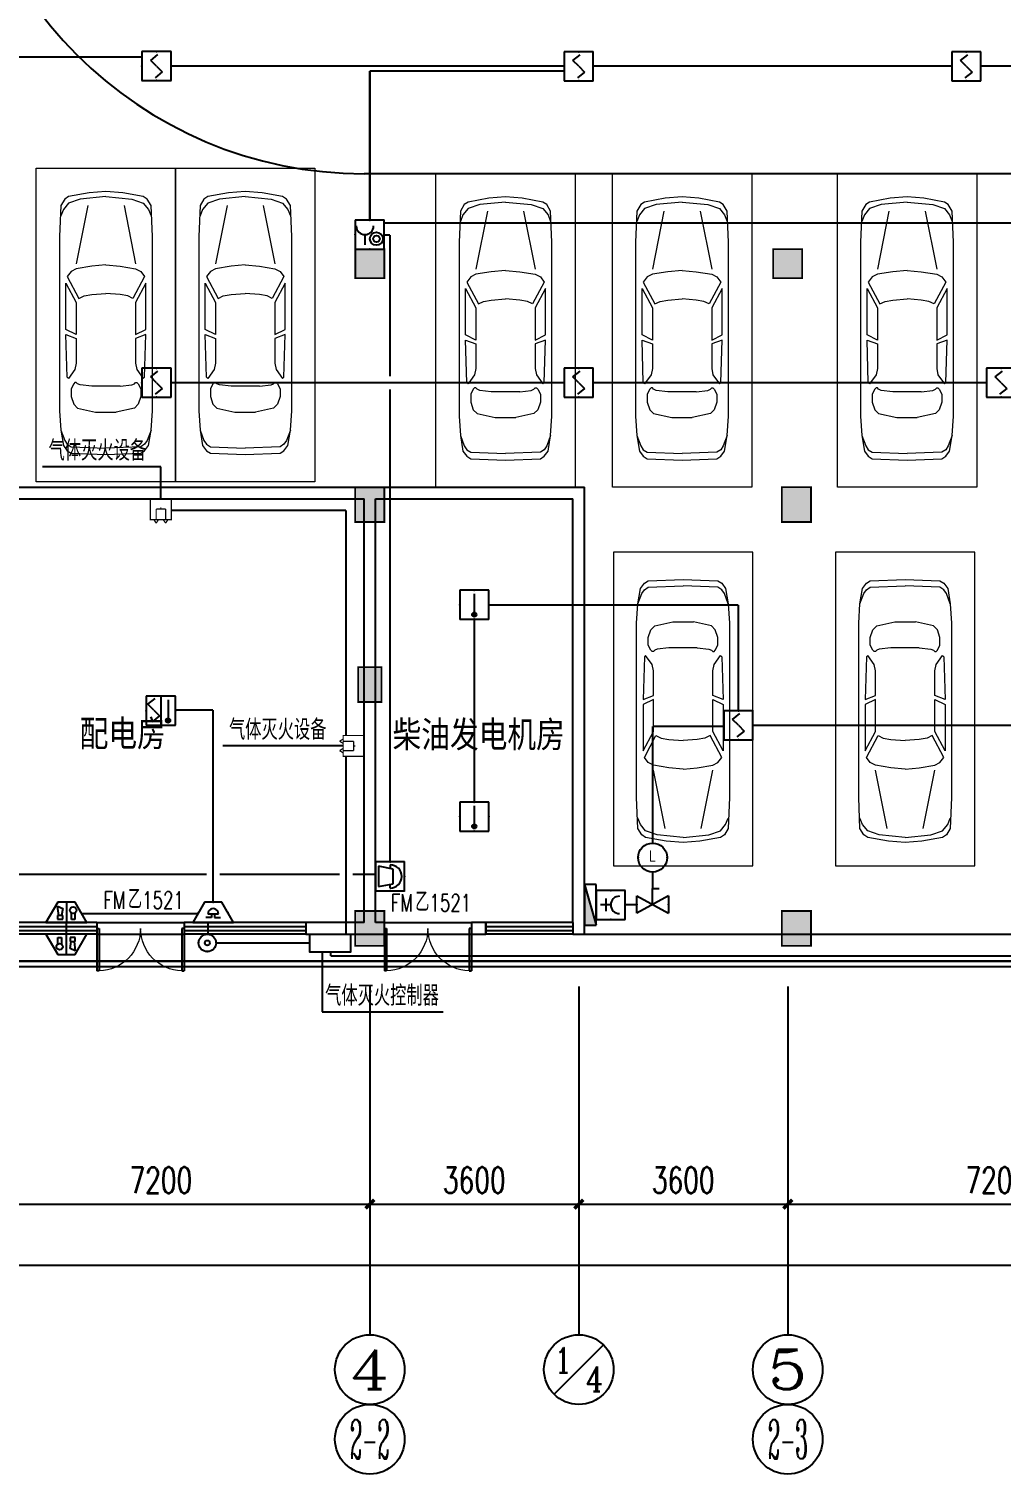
# Model space of a CAD drawing. Extents: x -6243262 to 3079315, y -2914302 to 172723.
# Drawn here: x -2377152 to -2360404, y -1016897 to -992003 of the extents above; entities that cross this region are included whole.
import ezdxf
from ezdxf.enums import TextEntityAlignment as Align

# ---------------------------------------------------------------- set-up
doc = ezdxf.new("R2010")
doc.units = 0
doc.header["$LTSCALE"] = 1000
doc.linetypes.add('DOTE', pattern=[2.42, 2, -0.2, 0.02, -0.2])
for name, color, linetype in [('0-柱2', 6, 'Continuous'), ('0-柱网', 2, 'Continuous'), ('0-道路', 4, 'Continuous'), ('AXIS', 3, 'Continuous'), ('AXIS_TEXT', 7, 'Continuous'), ('DOOR_FIRE', 4, 'Continuous'), ('DOOR_FIRE_TEXT', 7, 'Continuous'), ('EQUIP-安防', 3, 'Continuous'), ('EQUIP-消防', 3, 'Continuous'), ('EQUIP_消火栓', 7, 'Continuous'), ('PUB_TEXT', 7, 'Continuous'), ('TEL_LEAD', 3, 'Continuous'), ('WALL', 9, 'Continuous'), ('WINDOW', 4, 'Continuous'), ('WIRE-消防', 5, 'DOTE'), ('WIRE-消防控制', 4, 'TG_C'), ('WIRE-消防电话', 4, 'TG_F')]:
    doc.layers.add(name, color=color, linetype=linetype)
doc.layers.add('车位', color=252, linetype='Continuous', lineweight=5)
doc.styles.add('-宋体', font='', dxfattribs={"width": 0.8})
doc.styles.add('_TCH_AXIS', font='COMPLEX', dxfattribs={"bigfont": 'GBCBIG'})
doc.styles.add('_TCH_DIM_T3', font='SIMPLEX', dxfattribs={"width": 0.705882, "bigfont": 'GBCBIG'})
doc.styles.add('_TCH_WINDOW', font='SIMPLEX', dxfattribs={"height": 3.5, "bigfont": 'GBCBIG'})
doc.styles.add('_TEL_ATTDEF', font='gbenor', dxfattribs={"bigfont": 'gbcbig'})
doc.styles.add('_TEL_DIM', font='SIMPLEX', dxfattribs={"width": 0.8, "height": 3.5, "bigfont": 'HZTXT'})
doc.styles.add('COMPLEX', font='COMPLEX')
doc.styles.get("Standard").update_dxf_attribs({"font": 'gbenor.shx', "bigfont": 'gbcbig.shx'})
doc.styles.add('TG_LINETYPE', font='SIMPLEX', dxfattribs={"width": 0.8, "height": 3.5, "bigfont": 'HZTXT'})
doc.styles.get('-宋体').set_extended_font_data('SimSun')
doc.linetypes.add('TG_C', pattern='A,2,-0.4,["C",TG_LINETYPE,S=0.1,R=0,X=-0.27,Y=-0.15],0', length=2.4)
doc.linetypes.add('TG_F', pattern='A,2,-0.4,["F",TG_LINETYPE,S=0.1,R=0,X=-0.28,Y=-0.15],0', length=2.4)
doc.dimstyles.new('_TCH_ARCH&&150', dxfattribs={"dimtxt": 446.25, "dimasz": 150, "dimexe": 375, "dimexo": 450, "dimgap": 189.375, "dimtad": 1, "dimdec": 0, "dimzin": 0, "dimdsep": 46, "dimtxsty": '_TCH_DIM_T3', "dimblk": 'ARCHTICK', "dimcen": 0.09, "dimclrt": 7, "dimazin": 2, "dimtfac": 1, "dimtdec": 0, "dimtix": 1, "dimtmove": 2, "dimatfit": 3, "dimfxl": 0, "dimtolj": 1, "dimtzin": 0, "dimarcsym": 0})

# ---------------------------------------------------------------- blocks, each defined once
blk = doc.blocks.new('chewei')
at = {"layer": '车位', "color": 0}
for p, q in [((49023, 154737), (49090, 154915)), ((49090, 154915), (49134, 154982)), ((49134, 154982), (49201, 155026)), ((49201, 155026), (49801, 155049)), ((50401, 155026), (49801, 155049)), ((50467, 154982), (50401, 155026)), ((50512, 154915), (50467, 154982)), ((50578, 154737), (50512, 154915)), ((49245, 154293), (49312, 154360)), ((49312, 154360), (49623, 154426)), ((49623, 154426), (49978, 154426)), ((50290, 154360), (49978, 154426)), ((50356, 154293), (50290, 154360)), ((49201, 154160), (49245, 154293)), ((49201, 154026), (49201, 154160)), ((50401, 154160), (50356, 154293)), ((50401, 154026), (50401, 154160)), ((49156, 153849), (49134, 153826)), ((49267, 153693), (49156, 153849)), ((49245, 153938), (49201, 154026)), ((49267, 153915), (49245, 153938)), ((49290, 153915), (49267, 153915)), ((49312, 153938), (49290, 153915)), ((49356, 153960), (49312, 153938)), ((49556, 153982), (49356, 153960)), ((50045, 153982), (49556, 153982)), ((50045, 153982), (50245, 153960)), ((50245, 153960), (50290, 153938)), ((50290, 153938), (50312, 153915)), ((50312, 153915), (50334, 153915)), ((50334, 153915), (50356, 153938)), ((50334, 153693), (50445, 153849)), ((50356, 153938), (50401, 154026)), ((50445, 153849), (50467, 153826)), ((49134, 153826), (49112, 153093)), ((49290, 153582), (49267, 153693)), ((50312, 153582), (50334, 153693)), ((50467, 153826), (50490, 153093)), ((49290, 153160), (49290, 153582)), ((50312, 153160), (50312, 153582)), ((49112, 153093), (49290, 153160)), ((50490, 153093), (50312, 153160)), ((49290, 153093), (49112, 153004)), ((49112, 153004), (49112, 152204)), ((49290, 152538), (49290, 153093)), ((50312, 153093), (50490, 153004)), ((50312, 152538), (50312, 153093)), ((50490, 153004), (50490, 152204)), ((49112, 152204), (49290, 152538)), ((49134, 152093), (49334, 152471)), ((49334, 152471), (49423, 152427)), ((49423, 152427), (49556, 152404)), ((49556, 152404), (49801, 152382)), ((50045, 152404), (49801, 152382)), ((50178, 152427), (50045, 152404)), ((50267, 152471), (50178, 152427)), ((50467, 152093), (50267, 152471)), ((50490, 152204), (50312, 152538)), ((49201, 152004), (49134, 152093)), ((49290, 151960), (49201, 152004)), ((49556, 151916), (49290, 151960)), ((49490, 150871), (49290, 151871)), ((49801, 151893), (49556, 151916)), ((49801, 151893), (50045, 151916)), ((50045, 151916), (50312, 151960)), ((50112, 150871), (50312, 151871)), ((50312, 151960), (50401, 152004)), ((50401, 152004), (50467, 152093)), ((49067, 150938), (49023, 151049)), ((49156, 150827), (49067, 150938)), ((50445, 150827), (50534, 150938)), ((50534, 150938), (50578, 151049)), ((49356, 150760), (49156, 150827)), ((49801, 150716), (49356, 150760)), ((49801, 150716), (50245, 150760)), ((50245, 150760), (50445, 150827))]:
    blk.add_line(p, q, dxfattribs=at)
for points in [[(48601, 150227), (51001, 150227), (51001, 155627), (48601, 155627)], [(50578, 154737), (50601, 154404), (50601, 151404), (50578, 150871), (50512, 150760), (50445, 150716), (50090, 150649), (49801, 150627), (49512, 150649), (49156, 150716), (49090, 150760), (49023, 150871), (49001, 151404), (49001, 154404), (49023, 154737), (49067, 155004), (49134, 155093), (49201, 155137), (49801, 155160), (50401, 155137), (50467, 155093), (50534, 155004)]]:
    blk.add_lwpolyline(points, close=True, dxfattribs=at)
blk = doc.blocks.new('0-柱2')
at = {"layer": '0-柱2'}
h = blk.add_hatch(color=0, dxfattribs=at)
h.dxf.hatch_style = 1
h.paths.add_polyline_path([(14250, 12000), (14750, 12000), (14750, 11500), (14250, 11500)])
h = blk.add_hatch(color=0, dxfattribs=at)
h.dxf.hatch_style = 1
h.paths.add_polyline_path([(21450, 12000), (21950, 12000), (21950, 11500), (21450, 11500)])
at = {"layer": '0-柱2', "color": 0, "const_width": 30}
for points in [[(14250, 12000), (14750, 12000), (14750, 11500), (14250, 11500)], [(21450, 12000), (21950, 12000), (21950, 11500), (21450, 11500)]]:
    blk.add_lwpolyline(points, close=True, dxfattribs=at)
blk = doc.blocks.new('柱网22222')
at = {"layer": '0-柱网'}
h = blk.add_hatch(color=0, dxfattribs=at)
h.dxf.hatch_style = 1
h.paths.add_polyline_path([(104550, 330556), (105050, 330556), (105050, 329956), (104550, 329956)])
h = blk.add_hatch(color=0, dxfattribs=at)
h.dxf.hatch_style = 1
h.paths.add_polyline_path([(111900, 330556), (112400, 330556), (112400, 329956), (111900, 329956)])
h = blk.add_hatch(color=0, dxfattribs=at)
h.dxf.hatch_style = 1
h.paths.add_polyline_path([(104600, 327456), (105000, 327456), (105000, 326856), (104600, 326856)])
h = blk.add_hatch(color=0, dxfattribs=at)
h.dxf.hatch_style = 1
h.paths.add_polyline_path([(104550, 323256), (105050, 323256), (105050, 322656), (104550, 322656)])
h = blk.add_hatch(color=0, dxfattribs=at)
h.dxf.hatch_style = 1
h.paths.add_polyline_path([(111900, 323256), (112400, 323256), (112400, 322656), (111900, 322656)])
at = {"layer": '0-柱网', "color": 0, "const_width": 30}
for points in [[(104550, 330556), (105050, 330556), (105050, 329956), (104550, 329956)], [(111900, 330556), (112400, 330556), (112400, 329956), (111900, 329956)], [(104600, 327456), (105000, 327456), (105000, 326856), (104600, 326856)], [(104550, 323256), (105050, 323256), (105050, 322656), (104550, 322656)], [(111900, 323256), (112400, 323256), (112400, 322656), (111900, 322656)]]:
    blk.add_lwpolyline(points, close=True, dxfattribs=at)
blk = doc.blocks.new('$DorLib2D$00000002')
at = {"color": 0}
for p, q in [((-0.5, 0), (-0.5, 0.4875)), ((-0.475, 0.4875), (-0.5, 0.4875)), ((-0.475, 0), (-0.475, 0.4875)), ((0.475, 0), (0.475, 0.4875)), ((0.475, 0.4875), (0.5, 0.4875)), ((0.5, 0), (0.5, 0.4875)), ((-0.5, 0), (-0.475, 0)), ((0.5, 0), (0.475, 0))]:
    blk.add_line(p, q, dxfattribs=at)
at = {"color": 0, "lineweight": 13}
for centre, start, end in [((-0.4875, 0), 0, 88.53072), ((0.4875, 0), 91.46928, 180)]:
    blk.add_arc(centre, 0.4875, start, end, dxfattribs=at)
blk = doc.blocks.new('$TCHSYS$WIN2D')
at = {"color": 0}
for p, q in [((-0.5, 0.5), (0.5, 0.5)), ((-0.5, 0.5), (-0.5, -0.5)), ((0.5, 0.5), (0.5, -0.5)), ((0.5, 0.167), (-0.5, 0.167)), ((0.5, -0.167), (-0.5, -0.167)), ((-0.5, -0.5), (0.5, -0.5))]:
    blk.add_line(p, q, dxfattribs=at)
blk = doc.blocks.new('_ArchTick')
at = {"color": 0, "linetype": 'ByBlock', "const_width": 0.4}
blk.add_lwpolyline([(-0.5, -0.5), (0.5, 0.5)], dxfattribs=at)
blk = doc.blocks.new('*D423')
at = {"layer": 'AXIS', "color": 0, "lineweight": -2, "transparency": 16777216}
for p, q in [((1160029, -1149834), (1160029, -1154259)), ((1234029, -1149834), (1234029, -1154259)), ((1160029, -1153884), (1234029, -1153884))]:
    blk.add_line(p, q, dxfattribs=at)
at = {"layer": 'Defpoints', "color": 0, "transparency": 16777216}
for p in [(1160029, -1149384), (1234029, -1149384), (1234029, -1153884)]:
    blk.add_point(p, dxfattribs=at)
at = {"layer": 'AXIS', "color": 0, "lineweight": -2, "transparency": 16777216, "xscale": 150, "yscale": 150, "zscale": 150, "rotation": 180}
blk.add_blockref('_ArchTick', (1160029, -1153884), dxfattribs=at)
at = {"layer": 'AXIS', "color": 0, "lineweight": -2, "transparency": 16777216, "xscale": 150, "yscale": 150, "zscale": 150}
blk.add_blockref('_ArchTick', (1234029, -1153884), dxfattribs=at)
at = {"layer": 'AXIS', "color": 7, "transparency": 16777216, "insert": (1197029, -1153472), "char_height": 446.2, "attachment_point": 5, "style": '_TCH_DIM_T3'}
blk.add_mtext('\\A1;74000', dxfattribs=at)
blk = doc.blocks.new('*D426')
at = {"layer": 'AXIS', "color": 0, "lineweight": -2, "transparency": 16777216}
for p, q in [((1167229, -1149534), (1167229, -1153209)), ((1174429, -1149534), (1174429, -1153209)), ((1167229, -1152834), (1174429, -1152834))]:
    blk.add_line(p, q, dxfattribs=at)
at = {"layer": 'Defpoints', "color": 0, "transparency": 16777216}
for p in [(1167229, -1149084), (1174429, -1149084), (1174429, -1152834)]:
    blk.add_point(p, dxfattribs=at)
at = {"layer": 'AXIS', "color": 0, "lineweight": -2, "transparency": 16777216, "xscale": 150, "yscale": 150, "zscale": 150, "rotation": 180}
blk.add_blockref('_ArchTick', (1167229, -1152834), dxfattribs=at)
at = {"layer": 'AXIS', "color": 0, "lineweight": -2, "transparency": 16777216, "xscale": 150, "yscale": 150, "zscale": 150}
blk.add_blockref('_ArchTick', (1174429, -1152834), dxfattribs=at)
at = {"layer": 'AXIS', "color": 7, "transparency": 16777216, "insert": (1170829, -1152422), "char_height": 446.2, "attachment_point": 5, "style": '_TCH_DIM_T3'}
blk.add_mtext('\\A1;7200', dxfattribs=at)
blk = doc.blocks.new('*D427')
at = {"layer": 'AXIS', "color": 0, "lineweight": -2, "transparency": 16777216}
for p, q in [((1174429, -1149534), (1174429, -1153209)), ((1178029, -1149534), (1178029, -1153209)), ((1174429, -1152834), (1178029, -1152834))]:
    blk.add_line(p, q, dxfattribs=at)
at = {"layer": 'Defpoints', "color": 0, "transparency": 16777216}
for p in [(1174429, -1149084), (1178029, -1149084), (1178029, -1152834)]:
    blk.add_point(p, dxfattribs=at)
at = {"layer": 'AXIS', "color": 0, "lineweight": -2, "transparency": 16777216, "xscale": 150, "yscale": 150, "zscale": 150, "rotation": 180}
blk.add_blockref('_ArchTick', (1174429, -1152834), dxfattribs=at)
at = {"layer": 'AXIS', "color": 0, "lineweight": -2, "transparency": 16777216, "xscale": 150, "yscale": 150, "zscale": 150}
blk.add_blockref('_ArchTick', (1178029, -1152834), dxfattribs=at)
at = {"layer": 'AXIS', "color": 7, "transparency": 16777216, "insert": (1176229, -1152422), "char_height": 446.2, "attachment_point": 5, "style": '_TCH_DIM_T3'}
blk.add_mtext('\\A1;3600', dxfattribs=at)
blk = doc.blocks.new('*D428')
at = {"layer": 'AXIS', "color": 0, "lineweight": -2, "transparency": 16777216}
for p, q in [((1178029, -1149534), (1178029, -1153209)), ((1181629, -1149534), (1181629, -1153209)), ((1178029, -1152834), (1181629, -1152834))]:
    blk.add_line(p, q, dxfattribs=at)
at = {"layer": 'Defpoints', "color": 0, "transparency": 16777216}
for p in [(1178029, -1149084), (1181629, -1149084), (1181629, -1152834)]:
    blk.add_point(p, dxfattribs=at)
at = {"layer": 'AXIS', "color": 0, "lineweight": -2, "transparency": 16777216, "xscale": 150, "yscale": 150, "zscale": 150, "rotation": 180}
blk.add_blockref('_ArchTick', (1178029, -1152834), dxfattribs=at)
at = {"layer": 'AXIS', "color": 0, "lineweight": -2, "transparency": 16777216, "xscale": 150, "yscale": 150, "zscale": 150}
blk.add_blockref('_ArchTick', (1181629, -1152834), dxfattribs=at)
at = {"layer": 'AXIS', "color": 7, "transparency": 16777216, "insert": (1179829, -1152422), "char_height": 446.2, "attachment_point": 5, "style": '_TCH_DIM_T3'}
blk.add_mtext('\\A1;3600', dxfattribs=at)
blk = doc.blocks.new('*D429')
at = {"layer": 'AXIS', "color": 0, "lineweight": -2, "transparency": 16777216}
for p, q in [((1181629, -1149534), (1181629, -1153209)), ((1188829, -1149534), (1188829, -1153209)), ((1181629, -1152834), (1188829, -1152834))]:
    blk.add_line(p, q, dxfattribs=at)
at = {"layer": 'Defpoints', "color": 0, "transparency": 16777216}
for p in [(1181629, -1149084), (1188829, -1149084), (1188829, -1152834)]:
    blk.add_point(p, dxfattribs=at)
at = {"layer": 'AXIS', "color": 0, "lineweight": -2, "transparency": 16777216, "xscale": 150, "yscale": 150, "zscale": 150, "rotation": 180}
blk.add_blockref('_ArchTick', (1181629, -1152834), dxfattribs=at)
at = {"layer": 'AXIS', "color": 0, "lineweight": -2, "transparency": 16777216, "xscale": 150, "yscale": 150, "zscale": 150}
blk.add_blockref('_ArchTick', (1188829, -1152834), dxfattribs=at)
at = {"layer": 'AXIS', "color": 7, "transparency": 16777216, "insert": (1185229, -1152422), "char_height": 446.2, "attachment_point": 5, "style": '_TCH_DIM_T3'}
blk.add_mtext('\\A1;7200', dxfattribs=at)
blk = doc.blocks.new('_AXISO')
at = {"color": 0}
blk.add_circle((0, 0), 0.5, dxfattribs=at)
at = {"layer": 'AXIS_TEXT', "color": 0, "style": 'COMPLEX', "width": 1.041667}
blk.add_attdef('A', text='', height=0.56, dxfattribs=at).set_placement((-0.25, -0.28), (0.25, -0.28), align=Align.FIT)
blk = doc.blocks.new('$Equip$00002648')
for p, q in [((-0.5, 0.5), (-0.5, -0.5)), ((0.5, 0.5), (-0.5, 0.5)), ((0.5, -0.5), (0.5, 0.5)), ((0, 0.375), (0, -0.412)), ((-0.5, -0.5), (0.5, -0.5))]:
    blk.add_line(p, q)
at = {"const_width": 0.04}
blk.add_lwpolyline([(-0.5, 0.5), (0.5, 0.5), (0.5, -0.5), (-0.5, -0.5), (-0.5, 0.5), (0.5, 0.5)], dxfattribs=at)
blk.add_circle((0, -0.338), 0.075)
for p in [(0, 0.5), (-0.5, 0), (0.5, 0), (0, -0.5)]:
    blk.add_point(p)
for points in [[(-0.065, -0.3), (0.065, -0.3), (-0.075, -0.338), (0.075, -0.338)], [(-0.065, -0.375), (0.065, -0.375), (-0.075, -0.338), (0.075, -0.338)], [(-0.038, -0.273), (0.037, -0.273), (-0.065, -0.3), (0.065, -0.3)], [(-0.038, -0.402), (0.037, -0.402), (-0.065, -0.375), (0.065, -0.375)], [(0, -0.263), (0, -0.263), (-0.038, -0.273), (0.037, -0.273)], [(0, -0.412), (0, -0.412), (-0.038, -0.402), (0.037, -0.402)]]:
    blk.add_solid(points)
at = {"color": 7, "flags": 1}
for tag, height, p in [('A', 0.00002, (0, 0)), ('B', 0.4, (0.762, -0.208))]:
    blk.add_attdef(tag, text='', height=height, dxfattribs=at).set_placement(p, align=Align.MIDDLE_CENTER)
blk = doc.blocks.new('$Equip$00002649')
for p, q in [((-0.5, 0.5), (-0.5, -0.5)), ((0.5, 0.5), (-0.5, 0.5)), ((0.5, -0.5), (0.5, 0.5)), ((-0.2, 0.2), (0.05, 0.4)), ((0, 0), (-0.2, 0.2)), ((0, 0), (0.2, -0.2)), ((0.2, -0.2), (-0.05, -0.4)), ((-0.5, -0.5), (0.5, -0.5))]:
    blk.add_line(p, q)
at = {"const_width": 0.04}
blk.add_lwpolyline([(-0.5, 0.5), (0.5, 0.5), (0.5, -0.5), (-0.5, -0.5), (-0.5, 0.5), (0.5, 0.5)], dxfattribs=at)
for p in [(0, 0.5), (-0.5, 0), (0.5, 0), (0, -0.5)]:
    blk.add_point(p)
at = {"color": 7, "flags": 1}
for tag, height, p in [('A', 0.00002, (0, 0)), ('B', 0.4, (0.762, -0.208))]:
    blk.add_attdef(tag, text='', height=height, dxfattribs=at).set_placement(p, align=Align.MIDDLE_CENTER)
blk = doc.blocks.new('$equip$00002658')
for p, q in [((0.5, 1), (-0.5, 1)), ((-0.5, 1), (-0.5, 0)), ((0.5, 0), (0.5, 1)), ((-0.4, 0.5), (-0.27, 0.5)), ((-0.25, 0.6), (-0.35, 0.1)), ((0.25, 0.6), (-0.25, 0.6)), ((0.35, 0.1), (0.25, 0.6)), ((0.4, 0.5), (0.27, 0.5)), ((-0.5, 0), (0.5, 0)), ((-0.35, 0.1), (0.35, 0.1))]:
    blk.add_line(p, q)
at = {"const_width": 0.04}
blk.add_lwpolyline([(-0.5, 1), (0.5, 1), (0.5, 0), (-0.5, 0), (-0.5, 1), (0.5, 1)], dxfattribs=at)
blk.add_arc((0, 0.5), 0.4, 0, 180)
for p in [(0, 1), (-0.5, 0.5), (0.5, 0.5), (0, 0)]:
    blk.add_point(p)
at = {"color": 7, "flags": 1}
for tag, height, p in [('A', 0.00002, (0, 0)), ('B', 0.4, (0.762, 0.292))]:
    blk.add_attdef(tag, text='', height=height, dxfattribs=at).set_placement(p, align=Align.MIDDLE_CENTER)
blk = doc.blocks.new('$equip$00002792')
at = {"const_width": 0.04}
blk.add_lwpolyline([(-0.5, 0, -1), (0.5, 0, -1), (-0.5, 0, -1.463176)], format="xyb", dxfattribs=at)
blk.add_circle((0, 0), 0.5)
for p in [(0, 0.5), (-0.5, 0), (0.5, 0), (0, -0.5)]:
    blk.add_point(p)
at = {"color": 7}
blk.add_attdef('$TEXT$', text='', height=0.4, dxfattribs=at).set_placement((0.002, -0.002), align=Align.MIDDLE_CENTER)
at = {"color": 7, "flags": 1}
for tag, height, p in [('A', 0.00002, (0, 0)), ('B', 0.4, (0.755, -0.254))]:
    blk.add_attdef(tag, text='', height=height, dxfattribs=at).set_placement(p, align=Align.MIDDLE_CENTER)
blk = doc.blocks.new('$equip$00002794')
for p, q in [((0, -0.552), (0, 0)), ((0, 0), (0.229, 0)), ((-0.55, -0.852), (-0.55, -0.252)), ((-0.55, -0.252), (0.55, -0.852)), ((0.55, -0.252), (-0.55, -0.852)), ((0.55, -0.252), (0.55, -0.852))]:
    blk.add_line(p, q)
for p in [(-0.55, -0.552), (0, -0.552), (0.55, -0.552)]:
    blk.add_point(p)
at = {"color": 7, "flags": 1}
for tag, height, p in [('A', 0.00002, (0, 0)), ('B', 0.4, (0.805, -0.606))]:
    blk.add_attdef(tag, text='', height=height, dxfattribs=at).set_placement(p, align=Align.MIDDLE_CENTER)
blk = doc.blocks.new('$equip$00002656')
for p, q in [((-0.5, 1), (-0.5, 0)), ((0.5, 1), (-0.5, 1)), ((0.5, 0), (0.5, 1)), ((0, 0.5), (0, 0.15)), ((-0.5, 0), (0.5, 0)), ((-0.219, 0.331), (0.222, 0.331))]:
    blk.add_line(p, q)
at = {"const_width": 0.04}
blk.add_lwpolyline([(-0.5, 1), (0.5, 1), (0.5, 0), (-0.5, 0), (-0.5, 1), (0.5, 1)], dxfattribs=at)
blk.add_arc((0, 0.8), 0.3, 180, 0)
for p in [(0, 1), (-0.5, 0.5), (0.5, 0.5), (0, 0)]:
    blk.add_point(p)
at = {"color": 7, "flags": 1}
for tag, height, p in [('A', 0.00002, (0, 0)), ('B', 0.4, (0.762, 0.292))]:
    blk.add_attdef(tag, text='', height=height, dxfattribs=at).set_placement(p, align=Align.MIDDLE_CENTER)
blk = doc.blocks.new('00')
at = {"layer": 'WINDOW', "color": 1, "const_width": 37.1}
for points in [[(1052331, -310979), (1052949, -310979), (1052949, -311597), (1052331, -311597), (1052331, -310979)], [(1052499, -311284), (1052499, -311597)], [(1052499, -311284), (1052778, -311284)], [(1052639, -311284), (1052639, -311232)], [(1052778, -311284), (1052778, -311597)], [(1052499, -311702), (1052431, -311597)], [(1052499, -311702), (1052567, -311597)], [(1052778, -311702), (1052711, -311597)], [(1052778, -311702), (1052846, -311597)]]:
    blk.add_lwpolyline(points, dxfattribs=at)
blk = doc.blocks.new('$equip$00002655')
for p, q in [((-0.5, 1), (-0.5, 0)), ((0.5, 1), (-0.5, 1)), ((0.5, 0), (0.5, 1)), ((-0.169, 0.5), (-0.169, 0.15)), ((-0.5, 0), (0.5, 0))]:
    blk.add_line(p, q)
at = {"const_width": 0.04}
blk.add_lwpolyline([(-0.5, 1), (0.5, 1), (0.5, 0), (-0.5, 0), (-0.5, 1), (0.5, 1)], dxfattribs=at)
for radius in [0.226, 0.113]:
    blk.add_circle((0.227, 0.36), radius)
blk.add_arc((-0.169, 0.8), 0.3, 180, 0)
for p in [(0, 1), (-0.5, 0.5), (0.5, 0.5), (0, 0)]:
    blk.add_point(p)
at = {"color": 7, "flags": 1}
for tag, height, p in [('A', 0.00002, (0, 0)), ('B', 0.4, (0.762, 0.292))]:
    blk.add_attdef(tag, text='', height=height, dxfattribs=at).set_placement(p, align=Align.MIDDLE_CENTER)
blk = doc.blocks.new('$equip$00002679')
for p, q in [((-0.3, 0.699), (-0.703, 0)), ((-0.264, 0.249), (-0.304, 0.569)), ((-0.304, 0.569), (-0.128, 0.489)), ((0.3, 0.699), (-0.3, 0.699)), ((0.3, 0.699), (-0.3, 0.699)), ((0, 0.699), (0, 0)), ((0.703, 0), (0.3, 0.699)), ((-0.703, 0), (0.703, 0)), ((-0.304, 0.249), (-0.304, 0.113)), ((-0.128, 0.249), (-0.304, 0.249)), ((-0.304, 0.113), (-0.128, 0.113)), ((-0.128, 0.489), (-0.168, 0.249)), ((-0.128, 0.113), (-0.128, 0.249)), ((0.174, 0.11), (0.174, 0.338)), ((0.294, 0.11), (0.174, 0.11)), ((0.294, 0.338), (0.294, 0.11))]:
    blk.add_line(p, q)
at = {"const_width": 0.04}
for points in [[(-0.299, 0.699), (0.301, 0.699), (0.703, 0), (-0.702, 0), (-0.299, 0.699), (0.301, 0.699)], [(-0.3, 0.699), (0.3, 0.699), (0.703, 0), (-0.703, 0), (-0.3, 0.699), (0.3, 0.699)]]:
    blk.add_lwpolyline(points, dxfattribs=at)
blk.add_circle((0.234, 0.43), 0.111)
for p in [(0, 0.699), (-0.501, 0.349), (0, 0), (0.502, 0.349)]:
    blk.add_point(p)
at = {"color": 7, "flags": 1}
for tag, height, p in [('B', 0.4, (0.961, 0.299)), ('A', 0.00002, (0, 0))]:
    blk.add_attdef(tag, text='', height=height, dxfattribs=at).set_placement(p, align=Align.MIDDLE_CENTER)
blk = doc.blocks.new('$equip$00002479')
at = {"const_width": 0.04}
blk.add_lwpolyline([(-0.3, 0, 1), (0.3, 0, 1), (-0.3, 0, 0.942883)], format="xyb", dxfattribs=at)
for radius in [0.3, 0.0841]:
    blk.add_circle((0, 0), radius)
for p in [(-0.3, 0), (0, 0.3), (0.3, 0), (0, -0.3)]:
    blk.add_point(p)
at = {"color": 7, "style": '_TEL_DIM', "flags": 1}
blk.add_attdef('A', text='', height=0.00002, dxfattribs=at).set_placement((0, 0), align=Align.MIDDLE_CENTER)
blk = doc.blocks.new('$equip$00002659')
for p, q in [((-0.3, 0.699), (-0.703, 0)), ((0.3, 0.699), (-0.3, 0.699)), ((0.703, 0), (0.3, 0.699)), ((-0.703, 0), (0.703, 0)), ((-0.052, 0.17), (-0.251, 0.17)), ((-0.181, 0.299), (0.182, 0.299)), ((-0.052, 0.299), (-0.052, 0.17)), ((0.052, 0.299), (0.052, 0.17)), ((0.052, 0.17), (0.252, 0.17))]:
    blk.add_line(p, q)
at = {"const_width": 0.04}
blk.add_lwpolyline([(-0.3, 0.699), (0.3, 0.699), (0.703, 0), (-0.703, 0), (-0.3, 0.699), (0.3, 0.699)], dxfattribs=at)
blk.add_arc((0, 0.3), 0.181, 359.6973, 180.3027)
for p in [(0, 0.699), (-0.501, 0.349), (0, 0), (0.502, 0.349)]:
    blk.add_point(p)
at = {"color": 7, "flags": 1}
for tag, height, p in [('A', 0.00002, (0, 0)), ('B', 0.4, (0.965, 0.292))]:
    blk.add_attdef(tag, text='', height=height, dxfattribs=at).set_placement(p, align=Align.MIDDLE_CENTER)
blk = doc.blocks.new('$equip$00002652')
for p, q in [((-0.5, 0.5), (-0.5, -0.5)), ((0.5, 0.5), (-0.5, 0.5)), ((0, 0.5), (0, -0.5)), ((0.5, -0.5), (0.5, 0.5)), ((-0.445, 0.222), (-0.195, 0.422)), ((-0.245, 0.022), (-0.445, 0.222)), ((-0.245, 0.022), (-0.045, -0.178)), ((0.25, 0.375), (0.25, -0.412)), ((-0.045, -0.178), (-0.295, -0.378)), ((-0.5, -0.5), (0.5, -0.5))]:
    blk.add_line(p, q)
at = {"const_width": 0.04}
blk.add_lwpolyline([(-0.5, 0.5), (0.5, 0.5), (0.5, -0.5), (-0.5, -0.5), (-0.5, 0.5), (0.5, 0.5)], dxfattribs=at)
blk.add_circle((0.25, -0.338), 0.075)
for p in [(0, 0.5), (-0.5, 0), (0.5, 0), (0, -0.5)]:
    blk.add_point(p)
for points in [[(0.185, -0.3), (0.315, -0.3), (0.175, -0.338), (0.325, -0.338)], [(0.185, -0.375), (0.315, -0.375), (0.175, -0.338), (0.325, -0.338)], [(0.212, -0.273), (0.287, -0.273), (0.185, -0.3), (0.315, -0.3)], [(0.212, -0.402), (0.287, -0.402), (0.185, -0.375), (0.315, -0.375)], [(0.25, -0.262), (0.25, -0.262), (0.212, -0.273), (0.287, -0.273)], [(0.25, -0.412), (0.25, -0.412), (0.212, -0.402), (0.287, -0.402)]]:
    blk.add_solid(points)
at = {"color": 7, "flags": 1}
for tag, height, p in [('A', 0.00002, (0, 0)), ('B', 0.4, (0.762, -0.208))]:
    blk.add_attdef(tag, text='', height=height, dxfattribs=at).set_placement(p, align=Align.MIDDLE_CENTER)
blk = doc.blocks.new('$TwtSys$00000434')
for p, q in [((-0.5, 0.5), (-0.5, -0.5)), ((-0.5, -0.5), (0.5, 0.5)), ((0.5, 0.5), (-0.5, 0.5)), ((0.5, -0.5), (0.5, 0.5)), ((-0.5, -0.5), (0.5, -0.5))]:
    blk.add_line(p, q)
blk.add_solid([(0.5, -0.5), (0.5, 0.5), (-0.5, -0.5)])
blk = doc.blocks.new('43242')
at = {"color": 8}
blk.add_lwpolyline([(1178128.8, -1148184.4), (1234087.7, -1148184.4), (1238763.2, -1139736), (1224498.8, -1116977.4)], dxfattribs=at)
at = {"layer": '0-道路', "color": 8}
blk.add_line((1222129.8, -1135084.4), (1174328.7, -1135084.4), dxfattribs=at)
blk.add_arc((1174328.8, -1128084.4), 7000, 180, 270, dxfattribs=at)
at = {"layer": 'AXIS', "color": 8}
for p, q in [((1174428.8, -1149084.4), (1174428.8, -1155084.4)), ((1178028.8, -1149084.4), (1178028.8, -1155084.4)), ((1181628.8, -1149084.4), (1181628.8, -1155084.4)), ((1177604.5, -1156108.6), (1178453, -1155260.1))]:
    blk.add_line(p, q, dxfattribs=at)
for centre in [(1178028.8, -1155684.4), (1174428.8, -1156884.4), (1181628.8, -1156884.4)]:
    blk.add_circle(centre, 600, dxfattribs=at)
at = {"layer": 'DOOR_FIRE', "color": 8}
for p, q in [((1169728.8, -1147984.4), (1171228.8, -1147984.4)), ((1174678.8, -1147984.4), (1176178.8, -1147984.4)), ((1169728.8, -1148184.4), (1171228.8, -1148184.4)), ((1174678.8, -1148184.4), (1176178.8, -1148184.4))]:
    blk.add_line(p, q, dxfattribs=at)
at = {"layer": 'WALL', "color": 8}
for p, q in [((1167128.8, -1140484.4), (1174428.8, -1140484.4)), ((1174428.8, -1140484.4), (1178128.8, -1140484.4)), ((1178128.8, -1148184.4), (1178128.8, -1140484.4)), ((1167328.8, -1140684.4), (1174328.8, -1140684.4)), ((1174328.8, -1147984.4), (1174328.8, -1140684.4)), ((1174528.8, -1147984.4), (1174528.8, -1140684.4)), ((1174528.8, -1140684.4), (1177928.8, -1140684.4)), ((1177928.8, -1147984.4), (1177928.8, -1140684.4)), ((1174328.8, -1147984.4), (1173328.8, -1147984.4)), ((1173328.8, -1147984.4), (1173328.8, -1148184.4)), ((1174678.8, -1147984.4), (1174528.8, -1147984.4)), ((1174678.8, -1148184.4), (1174678.8, -1147984.4)), ((1176428.8, -1147984.4), (1176178.8, -1147984.4)), ((1176178.8, -1147984.4), (1176178.8, -1148184.4)), ((1176428.8, -1148184.4), (1176428.8, -1147984.4)), ((1177928.8, -1147984.4), (1177928.8, -1148184.4)), ((1173328.8, -1148184.4), (1174428.8, -1148184.4)), ((1174428.8, -1148184.4), (1174678.8, -1148184.4)), ((1176178.8, -1148184.4), (1176428.8, -1148184.4)), ((1177928.8, -1148184.4), (1178128.8, -1148184.4))]:
    blk.add_line(p, q, dxfattribs=at)
at = {"layer": '0-柱2', "color": 8}
blk.add_blockref('0-柱2', (1159928.8, -1148384.4), dxfattribs=at)
at = {"layer": '0-柱网', "color": 8}
blk.add_blockref('柱网22222', (1069628.4, -1471040.3), dxfattribs=at)
at = {"layer": 'AXIS', "color": 8}
ref = blk.add_blockref('_AXISO', (1174428.8, -1155684.4), dxfattribs=dict(at, xscale=1200, yscale=1200, zscale=1200))
ref.add_attrib('A', '4', dxfattribs={"layer": 'AXIS_TEXT', "color": 8, "height": 678.8, "style": '_TCH_AXIS', "width": 1.3125}).set_placement((1174089.4, -1156023.8), (1174768.2, -1156023.8), align=Align.FIT)
ref = blk.add_blockref('_AXISO', (1181628.8, -1155684.4), dxfattribs=dict(at, xscale=1200, yscale=1200, zscale=1200))
ref.add_attrib('A', '5', dxfattribs={"layer": 'AXIS_TEXT', "color": 8, "height": 678.8, "style": '_TCH_AXIS', "width": 1.5}).set_placement((1181289.4, -1156023.8), (1181968.2, -1156023.8), align=Align.FIT)
at = {"layer": 'DOOR_FIRE', "color": 8, "xscale": 1500, "yscale": -1500, "zscale": 200}
for p in [(1170478.8, -1148084.4), (1175428.8, -1148084.4)]:
    blk.add_blockref('$DorLib2D$00000002', p, dxfattribs=at)
at = {"layer": 'WINDOW', "color": 8, "yscale": 200}
for p, xscale, zscale in [((1168678.8, -1148084.4), -2100, -2100), ((1172278.8, -1148084.4), -2100, -2100), ((1177178.8, -1148084.4), -1500, -1500)]:
    blk.add_blockref('$TCHSYS$WIN2D', p, dxfattribs=dict(at, xscale=xscale, zscale=zscale))
at = {"layer": '车位', "color": 8, "xscale": -1, "rotation": 180}
for p in [(1120082, -984763.1), (1122482, -984763.1), (1126965.4, -984857.6), (1130006.4, -984857.6), (1133882.4, -984857.6)]:
    blk.add_blockref('chewei', p, dxfattribs=at)
at = {"layer": '车位', "color": 8}
for p in [(1130024.1, -1297231.9), (1133849.7, -1297231.9)]:
    blk.add_blockref('chewei', p, dxfattribs=at)
at = {"layer": 'AXIS', "color": 7, "style": '_TCH_AXIS', "width": 0.35}
for s, p, p2 in [('2-2', (1174089.4, -1157223.8), (1174768.2, -1157223.8)), ('2-3', (1181289.4, -1157223.8), (1181968.2, -1157223.8))]:
    blk.add_text(s, height=678.82, dxfattribs=at).set_placement(p, p2, align=Align.FIT)
at = {"layer": 'AXIS_TEXT', "color": 7, "style": '_TCH_AXIS'}
for s, width, p, p2 in [('1', 1.630466, (1177608.8, -1155738), (1177908.8, -1155738)), ('4', 0.917137, (1178148.8, -1156060), (1178448.8, -1156060))]:
    blk.add_text(s, height=429.3, dxfattribs=dict(at, width=width)).set_placement(p, p2, align=Align.FIT)
at = {"layer": 'DOOR_FIRE_TEXT', "color": 8, "style": '_TCH_WINDOW', "width": 0.705882}
for s, p in [('FM', (1169840.9, -1147746.9)), ('1521', (1170506.6, -1147746.9)), ('FM', (1174790.9, -1147792.6)), ('1521', (1175456.6, -1147792.6))]:
    blk.add_text(s, height=297.5, dxfattribs=at).set_placement(p)
at = {"layer": 'DOOR_FIRE_TEXT', "color": 8, "style": '_TCH_WINDOW'}
for p in [(1170260.9, -1147746.9), (1175210.9, -1147792.6)]:
    blk.add_text('乙', height=337.6, dxfattribs=at).set_placement(p)
at = {"layer": 'PUB_TEXT', "color": 8, "style": '-宋体', "width": 0.8}
for s, p in [('配电房', (1169430.3, -1144951.9)), ('柴油发电机房', (1174820.8, -1144969))]:
    blk.add_text(s, height=453.16, dxfattribs=at).set_placement(p)
at = {"layer": 'AXIS', "color": 8}
for p1, p2, distance, picture, middle in [((1167228.8, -1149084.4), (1174428.8, -1149084.4), -3750, '*D426', (1170828.8, -1152421.9)), ((1174428.8, -1149084.4), (1178028.8, -1149084.4), -3750, '*D427', (1176228.8, -1152421.9)), ((1178028.8, -1149084.4), (1181628.8, -1149084.4), -3750, '*D428', (1179828.8, -1152421.9)), ((1181628.8, -1149084.4), (1188828.8, -1149084.4), -3750, '*D429', (1185228.8, -1152421.9)), ((1160028.8, -1149384.4), (1234028.8, -1149384.4), -4500, '*D423', (1197028.8, -1153471.9))]:
    dim = blk.add_aligned_dim(p1=p1, p2=p2, distance=distance, dimstyle='_TCH_ARCH&&150', dxfattribs=at)
    dim.commit()
    dim.dimension.update_dxf_attribs({"geometry": picture, "text_midpoint": middle})

msp = doc.modelspace()

# ---------------------------------------------------------------- linework, layer by layer
at = {"color": 1}
msp.add_lwpolyline([(-2372309.7, -1007596.9), (-2371609.6, -1007596.9), (-2371609.6, -1007908.1), (-2372309.7, -1007908.1)], close=True, dxfattribs=at)
at = {"layer": 'TEL_LEAD'}
for p, q in [((-2374879.1, -999544.4), (-2376918.2, -999544.4)), ((-2374879.1, -1000096.9), (-2374879.1, -999544.4)), ((-2372083.1, -1004353.2), (-2373810.9, -1004353.2)), ((-2371737.9, -1004353.2), (-2372083.1, -1004353.2)), ((-2372102, -1007908.1), (-2372102, -1008935.3)), ((-2372102, -1008935.3), (-2370014.7, -1008935.3))]:
    msp.add_line(p, q, dxfattribs=at)
at = {"layer": 'WIRE-消防', "linetype": 'DOTE', "const_width": 35}
for points in [[(-2377779.1, -992488.6), (-2375204.1, -992488.6)], [(-2374704.1, -992644.1), (-2367929.1, -992644.1)], [(-2371279.1, -995296.9), (-2371279.1, -992729.6)], [(-2371279.1, -992729.6), (-2367929.1, -992729.6)], [(-2367429.1, -992644.1), (-2361254.1, -992644.1)], [(-2360754.1, -992644.1), (-2354204, -992644.1)], [(-2374704.1, -998096.9), (-2367929.1, -998096.9)], [(-2367429.1, -998096.9), (-2360654.1, -998096.9)], [(-2374699.6, -1000297.2), (-2371687.2, -1000297.2)], [(-2371687.2, -1004173.8), (-2371687.2, -1000297.2)], [(-2369229.1, -1001928.3), (-2364929.6, -1001928.3)], [(-2364929.6, -1003746.9), (-2364929.6, -1001928.3)], [(-2369479.1, -1005321.9), (-2369479.1, -1002171.9)], [(-2374629.1, -1003735.9), (-2373978.4, -1003735.9)], [(-2373978.4, -1007047.6), (-2373978.4, -1003735.9)], [(-2364679.1, -1003996.9), (-2359879.1, -1003996.9)], [(-2366407.1, -1006026.7), (-2366407.1, -1004015.9)], [(-2366407.1, -1004015.9), (-2365179.1, -1004015.9)], [(-2371687.2, -1007596.9), (-2371687.2, -1004532.6)], [(-2366407.1, -1006811.1), (-2366407.1, -1006526.7)], [(-2366879.1, -1007086.9), (-2366682.1, -1007086.9)], [(-2376506.4, -1007596.9), (-2376506, -1007396.9)], [(-2376241.9, -1007245.4), (-2374242.6, -1007245.4)], [(-2374065.7, -1007597.4), (-2374065.7, -1007396.9)], [(-2373928.4, -1007746.9), (-2372309.7, -1007746.9)], [(-2371954.4, -1007972.6), (-2371954.4, -1007908.1)], [(-2371954.4, -1007972.6), (-2329967.8, -1007972.6)], [(-2384216.6, -1008158.5), (-2329685.7, -1008158.5)]]:
    msp.add_lwpolyline(points, dxfattribs=at)
at = {"layer": 'WIRE-消防控制', "linetype": 'TG_C', "const_width": 35}
msp.add_lwpolyline([(-2379082.8, -1008061.6), (-2329819, -1008061.6)], dxfattribs=at)
at = {"layer": 'WIRE-消防电话', "linetype": 'TG_F', "const_width": 35}
for points in [[(-2371029.1, -995346.4), (-2349791.2, -995346.4)], [(-2371029.1, -995555.1), (-2370929.1, -995555.1)], [(-2370929.1, -997984.4), (-2370929.1, -995555.1)], [(-2370929.1, -1006352), (-2370929.1, -998209.4)], [(-2377879.1, -1006564.2), (-2374090.9, -1006564.2)], [(-2373865.9, -1006564.2), (-2371799.7, -1006564.2)], [(-2371574.7, -1006564.2), (-2371179.1, -1006564.2)]]:
    msp.add_lwpolyline(points, dxfattribs=at)

# ---------------------------------------------------------------- block references
msp.add_blockref('43242', (-3545707.8, 140587.5))
at = {"color": 1, "lineweight": -3, "xscale": -0.5806080000475048, "yscale": 0.5806080000475048, "zscale": 0.5806080000475048}
msp.add_blockref('00', (-1763708, -819539.9), dxfattribs=at)
at = {"color": 1, "lineweight": -3, "xscale": -0.5806080000475048, "yscale": 0.5806080000475048, "zscale": 0.5806080000475048, "rotation": 270}
msp.add_blockref('00', (-2190822.1, -1615524.2), dxfattribs=at)
at = {"layer": 'EQUIP-安防', "xscale": 500, "yscale": 500, "zscale": 500}
msp.add_blockref('$equip$00002479', (-2374078.4, -1007746.9), dxfattribs=at)
at = {"layer": 'EQUIP-消防', "xscale": 500, "yscale": 500, "zscale": 500}
for name, p in [('$Equip$00002649', (-2374954.1, -992644.1)), ('$Equip$00002649', (-2367679.1, -992646.9)), ('$Equip$00002649', (-2361004.1, -992646.4)), ('$equip$00002655', (-2371279.1, -995796.9)), ('$Equip$00002649', (-2374954.1, -998096.9)), ('$Equip$00002649', (-2367679.1, -998096.9)), ('$Equip$00002649', (-2360404.1, -998096.9)), ('$Equip$00002648', (-2369479.1, -1001921.9)), ('$equip$00002652', (-2374879.1, -1003746.9)), ('$Equip$00002649', (-2364929.1, -1003996.9)), ('$Equip$00002648', (-2369479.1, -1005571.9)), ('$equip$00002679', (-2376506.2, -1007396.9)), ('$equip$00002659', (-2373978.6, -1007396.9))]:
    msp.add_blockref(name, p, dxfattribs=at)
at = {"layer": 'EQUIP-消防', "linetype": 'ByBlock', "ltscale": 2}
ref = msp.add_blockref('$equip$00002792', (-2366407.1, -1006276.7), dxfattribs=dict(at, xscale=500, yscale=500, zscale=500))
ref.add_attrib('$TEXT$', 'L', dxfattribs={"layer": '0', "color": 7, "height": 200, "style": '_TEL_ATTDEF'}).set_placement((-2366407.1, -1006248.5), align=Align.MIDDLE_CENTER)
at = {"layer": 'EQUIP-消防', "xscale": 500, "yscale": 500, "zscale": 500}
for name, p, rotation in [('$equip$00002658', (-2371179.1, -1006602), 270), ('$equip$00002656', (-2367379.1, -1007091.8), 270), ('$equip$00002679', (-2376506.2, -1007596.9), 180)]:
    msp.add_blockref(name, p, dxfattribs=dict(at, rotation=rotation))
at = {"layer": 'EQUIP-消防', "linetype": 'ByBlock', "ltscale": 2, "xscale": 500, "yscale": 500, "zscale": 500}
msp.add_blockref('$equip$00002794', (-2366407.1, -1006811.1), dxfattribs=at)
at = {"layer": 'EQUIP_消火栓', "xscale": 700, "yscale": 200, "zscale": 700, "rotation": 270}
msp.add_blockref('$TwtSys$00000434', (-2367479.1, -1007091.8), dxfattribs=at)

# ---------------------------------------------------------------- texts
at = {"layer": 'TEL_LEAD', "color": 7, "style": '_TEL_DIM', "width": 0.8}
for s, p in [('气体灭火设备', (-2376813.2, -999439.4)), ('气体灭火设备', (-2373705.9, -1004248.2)), ('气体灭火控制器', (-2372048.9, -1008830.3))]:
    msp.add_text(s, height=350, dxfattribs=at).set_placement(p)

doc.saveas('drawing.dxf')
